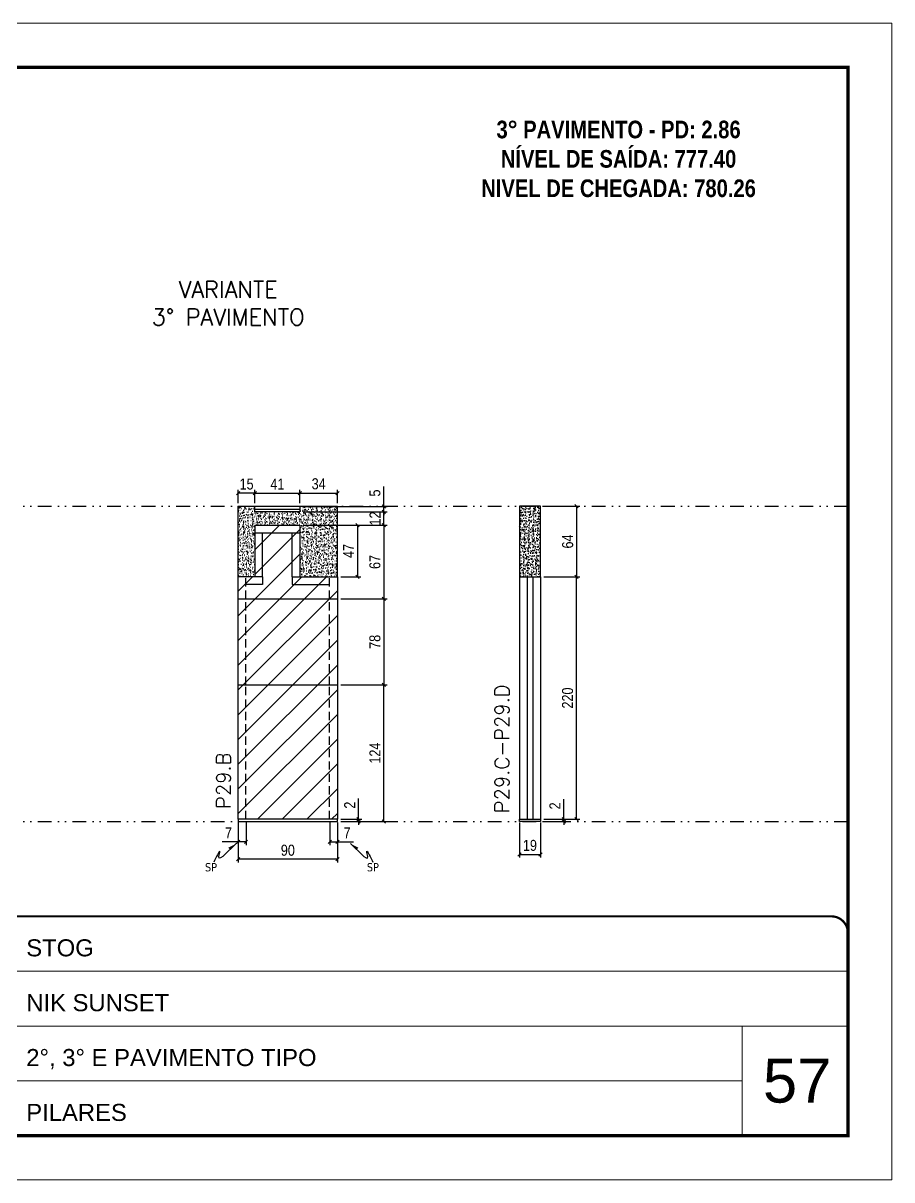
# Model space of a CAD drawing. Extents: x 808 to 7089, y -98 to 17032.
# Drawn here: x 1504 to 2293, y -98 to 952 of the extents above; entities that cross this region are included whole.
import ezdxf

# ---------------------------------------------------------------- set-up
doc = ezdxf.new("R2010")
doc.units = 0
for name, pattern in [('CONTINUO', [0]), ('DASHED', [0.75, 0.5, -0.25]), ('DIVIDE2', [0.625, 0.25, -0.125, 0, -0.125, 0, -0.125]), ('HIDDEN', [0.375, 0.25, -0.125])]:
    doc.linetypes.add(name, pattern=pattern)
for name, color, linetype, lineweight in [('CARIMBO', 255, 'Continuous', 9), ('Folhas', 255, 'Continuous', 9), ('REAPROVEITAMENTO', 251, 'Continuous', 9), ('SARRAFO DE PRESSAO', 251, 'DASHED', 9), ('Texto Seção', 7, 'Continuous', 15)]:
    doc.layers.add(name, color=color, linetype=linetype, lineweight=lineweight)
for name, color, linetype in [('COTA', 241, 'Continuous'), ('NOMENCLATURA', 7, 'Continuous'), ('Nível', 160, 'Continuous'), ('Painéis', 200, 'Continuous'), ('SARR_2.2x7', 40, 'Continuous'), ('SARR_EDITAR', 141, 'Continuous'), ('Sarrafo de Pressão', 42, 'HIDDEN'), ('texto', 7, 'Continuous')]:
    doc.layers.add(name, color=color, linetype=linetype)
doc.styles.add('ARIAL', font='arial.ttf')
doc.styles.add('COTA TECNICA', font='techl___.ttf', dxfattribs={"height": 10})
doc.styles.add('COTA TECNICA-50', font='techl___.ttf', dxfattribs={"height": 10})
doc.styles.add('REGUA-120', font='ROMANS.shx', dxfattribs={"height": 15})
doc.styles.add('ROMANC', font='techb___.ttf', dxfattribs={"height": 2.5})
doc.styles.get("Standard").update_dxf_attribs({"font": 'arial.ttf'})
doc.dimstyles.new('COTA PAINEL-50', dxfattribs={"dimtxt": 10, "dimasz": 3, "dimexe": 3, "dimexo": 3, "dimgap": 3, "dimtad": 1, "dimdec": 1, "dimzin": 12, "dimdsep": 46, "dimtxsty": 'COTA TECNICA-50', "dimblk1": 'OBLIQUE', "dimblk2": 'OBLIQUE', "dimsah": 1, "dimcen": 0.9, "dimclrd": 4, "dimclre": 4, "dimclrt": 240, "dimadec": 1, "dimazin": 3, "dimtfac": 1, "dimtdec": 1, "dimtmove": 0, "dimatfit": 3, "dimfxl": 1, "dimtolj": 1, "dimtzin": 12, "dimarcsym": 0})
doc.dimstyles.new('PAINEL', dxfattribs={"dimtxt": 10, "dimasz": 3, "dimexe": 3, "dimexo": 3, "dimgap": 3, "dimtad": 1, "dimdec": 1, "dimzin": 12, "dimdsep": 46, "dimtxsty": 'COTA TECNICA', "dimblk1": 'OBLIQUE', "dimblk2": 'OBLIQUE', "dimsah": 1, "dimcen": 0.9, "dimclrd": 4, "dimclre": 4, "dimclrt": 240, "dimadec": 1, "dimazin": 3, "dimtfac": 1, "dimtdec": 1, "dimtmove": 0, "dimatfit": 3, "dimfxl": 1, "dimtolj": 1, "dimtzin": 12, "dimarcsym": 0})
doc.dimstyles.get("Standard").update_dxf_attribs({"dimtxt": 0.18, "dimasz": 0.18, "dimexe": 0.18, "dimexo": 0.0625, "dimgap": 0.09, "dimtad": 0, "dimtih": 1, "dimtoh": 1, "dimdec": 4, "dimzin": 0, "dimdsep": 46, "dimtxsty": 'Standard', "dimcen": 0.09, "dimadec": 0, "dimazin": 0, "dimtfac": 1, "dimtdec": 4, "dimtofl": 0, "dimtmove": 0, "dimatfit": 3, "dimfxl": 1, "dimtolj": 1, "dimtzin": 0, "dimarcsym": 0})

# ---------------------------------------------------------------- blocks, each defined once
blk = doc.blocks.new('_Oblique')
at = {"color": 0, "linetype": 'ByBlock', "lineweight": -2}
blk.add_line((-0.5, -0.5), (0.5, 0.5), dxfattribs=at)
blk = doc.blocks.new('*D250')
at = {"layer": 'COTA', "color": 4, "lineweight": -2, "transparency": 16777216}
for p, q in [((1699.5, 226.8), (1699.5, 190.5)), ((1789.5, 226.8), (1789.5, 190.5)), ((1789.5, 193.5), (1699.5, 193.5))]:
    blk.add_line(p, q, dxfattribs=at)
at = {"layer": 'Defpoints', "color": 0, "transparency": 16777216}
for p in [(1699.5, 229.8), (1789.5, 229.8), (1699.5, 193.5)]:
    blk.add_point(p, dxfattribs=at)
at = {"layer": 'COTA', "color": 4, "lineweight": -2, "transparency": 16777216, "xscale": 3, "yscale": 3, "zscale": 3, "rotation": 180}
blk.add_blockref('_Oblique', (1699.5, 193.5), dxfattribs=at)
at = {"layer": 'COTA', "color": 4, "lineweight": -2, "transparency": 16777216, "xscale": 3, "yscale": 3, "zscale": 3}
blk.add_blockref('_Oblique', (1789.5, 193.5), dxfattribs=at)
at = {"layer": 'COTA', "color": 240, "transparency": 16777216, "insert": (1744.5, 201.6), "char_height": 10, "attachment_point": 5, "style": 'COTA TECNICA'}
blk.add_mtext('\\A1;90', dxfattribs=at)
blk = doc.blocks.new('*D251')
at = {"layer": 'COTA', "color": 4, "lineweight": -2, "transparency": 16777216}
for p, q in [((1782.5, 226.8), (1782.5, 206.3)), ((1789.5, 224.8), (1789.5, 206.3)), ((1782.5, 209.3), (1789.5, 209.3)), ((1789.5, 209.3), (1804.2, 209.3))]:
    blk.add_line(p, q, dxfattribs=at)
at = {"layer": 'Defpoints', "color": 0, "transparency": 16777216}
for p in [(1782.5, 229.8), (1789.5, 227.8), (1789.5, 209.3)]:
    blk.add_point(p, dxfattribs=at)
at = {"layer": 'COTA', "color": 4, "lineweight": -2, "transparency": 16777216, "xscale": 3, "yscale": 3, "zscale": 3, "rotation": 180}
blk.add_blockref('_Oblique', (1782.5, 209.3), dxfattribs=at)
at = {"layer": 'COTA', "color": 4, "lineweight": -2, "transparency": 16777216, "xscale": 3, "yscale": 3, "zscale": 3}
blk.add_blockref('_Oblique', (1789.5, 209.3), dxfattribs=at)
at = {"layer": 'COTA', "color": 240, "transparency": 16777216, "insert": (1798.3, 217.4), "char_height": 10, "attachment_point": 5, "style": 'COTA TECNICA-50'}
blk.add_mtext('\\A1;7', dxfattribs=at)
blk = doc.blocks.new('*D252')
at = {"layer": 'COTA', "color": 4, "lineweight": -2, "transparency": 16777216}
for p, q in [((1699.5, 224.8), (1699.5, 206.3)), ((1706.5, 226.8), (1706.5, 206.3)), ((1699.5, 209.3), (1684.7, 209.3)), ((1706.5, 209.3), (1699.5, 209.3))]:
    blk.add_line(p, q, dxfattribs=at)
at = {"layer": 'Defpoints', "color": 0, "transparency": 16777216}
for p in [(1699.5, 227.8), (1706.5, 229.8), (1699.5, 209.3)]:
    blk.add_point(p, dxfattribs=at)
at = {"layer": 'COTA', "color": 4, "lineweight": -2, "transparency": 16777216, "xscale": 3, "yscale": 3, "zscale": 3, "rotation": 180}
blk.add_blockref('_Oblique', (1699.5, 209.3), dxfattribs=at)
at = {"layer": 'COTA', "color": 4, "lineweight": -2, "transparency": 16777216, "xscale": 3, "yscale": 3, "zscale": 3}
blk.add_blockref('_Oblique', (1706.5, 209.3), dxfattribs=at)
at = {"layer": 'COTA', "color": 240, "transparency": 16777216, "insert": (1690.6, 217.4), "char_height": 10, "attachment_point": 5, "style": 'COTA TECNICA-50'}
blk.add_mtext('\\A1;7', dxfattribs=at)
blk = doc.blocks.new('*D253')
at = {"layer": 'COTA', "color": 4, "linetype": 'ByBlock', "lineweight": -2, "transparency": 16777216}
for p, q in [((1792.5, 351.8), (1834.7, 351.8)), ((1831.7, 227.8), (1831.7, 351.8)), ((1792.5, 227.8), (1834.7, 227.8))]:
    blk.add_line(p, q, dxfattribs=at)
at = {"layer": 'Defpoints', "color": 0, "linetype": 'ByBlock', "transparency": 16777216}
for p in [(1789.5, 351.8), (1831.7, 351.8), (1789.5, 227.8)]:
    blk.add_point(p, dxfattribs=at)
at = {"layer": 'COTA', "color": 4, "linetype": 'ByBlock', "lineweight": -2, "transparency": 16777216, "xscale": 3, "yscale": 3, "zscale": 3}
for p, rotation in [((1831.7, 351.8), 90), ((1831.7, 227.8), 270)]:
    blk.add_blockref('_Oblique', p, dxfattribs=dict(at, rotation=rotation))
at = {"layer": 'COTA', "color": 240, "linetype": 'ByBlock', "transparency": 16777216, "insert": (1823.6, 289.8), "char_height": 10, "attachment_point": 5, "rotation": 90, "style": 'COTA TECNICA'}
blk.add_mtext('\\A1;124', dxfattribs=at)
blk = doc.blocks.new('*D254')
at = {"layer": 'COTA', "color": 4, "lineweight": -2, "transparency": 16777216}
for p, q in [((1808.7, 229.8), (1808.7, 248.6)), ((1792.5, 229.8), (1811.7, 229.8)), ((1792.5, 227.8), (1811.7, 227.8)), ((1808.7, 227.8), (1808.7, 229.8)), ((1808.7, 227.8), (1808.7, 224.8))]:
    blk.add_line(p, q, dxfattribs=at)
at = {"layer": 'Defpoints', "color": 0, "transparency": 16777216}
for p in [(1789.5, 229.8), (1789.5, 227.8), (1808.7, 227.8)]:
    blk.add_point(p, dxfattribs=at)
at = {"layer": 'COTA', "color": 4, "lineweight": -2, "transparency": 16777216, "xscale": 3, "yscale": 3, "zscale": 3}
for p, rotation in [((1808.7, 229.8), 270), ((1808.7, 227.8), 90)]:
    blk.add_blockref('_Oblique', p, dxfattribs=dict(at, rotation=rotation))
at = {"layer": 'COTA', "color": 240, "transparency": 16777216, "insert": (1800.7, 242.6), "char_height": 10, "attachment_point": 5, "rotation": 90, "style": 'COTA TECNICA-50'}
blk.add_mtext('\\A1;2', dxfattribs=at)
blk = doc.blocks.new('*D255')
at = {"layer": 'COTA', "color": 4, "linetype": 'ByBlock', "lineweight": -2, "transparency": 16777216}
for p, q in [((1792.5, 351.8), (1834.7, 351.8)), ((1831.7, 227.8), (1831.7, 351.8)), ((1792.5, 227.8), (1834.7, 227.8))]:
    blk.add_line(p, q, dxfattribs=at)
at = {"layer": 'Defpoints', "color": 0, "linetype": 'ByBlock', "transparency": 16777216}
for p in [(1789.5, 351.8), (1831.7, 351.8), (1789.5, 227.8)]:
    blk.add_point(p, dxfattribs=at)
at = {"layer": 'COTA', "color": 4, "linetype": 'ByBlock', "lineweight": -2, "transparency": 16777216, "xscale": 3, "yscale": 3, "zscale": 3}
for p, rotation in [((1831.7, 351.8), 90), ((1831.7, 227.8), 270)]:
    blk.add_blockref('_Oblique', p, dxfattribs=dict(at, rotation=rotation))
at = {"layer": 'COTA', "color": 240, "linetype": 'ByBlock', "transparency": 16777216, "insert": (1823.6, 289.8), "char_height": 10, "attachment_point": 5, "rotation": 90, "style": 'COTA TECNICA'}
blk.add_mtext('\\A1;124', dxfattribs=at)
blk = doc.blocks.new('*D256')
at = {"layer": 'COTA', "color": 4, "lineweight": -2, "transparency": 16777216}
for p, q in [((1755.5, 516.8), (1755.5, 528.9)), ((1755.5, 525.9), (1789.5, 525.9)), ((1789.5, 516.8), (1789.5, 528.9))]:
    blk.add_line(p, q, dxfattribs=at)
at = {"layer": 'Defpoints', "color": 0, "transparency": 16777216}
for p in [(1789.5, 525.9), (1755.5, 513.8), (1789.5, 513.8)]:
    blk.add_point(p, dxfattribs=at)
at = {"layer": 'COTA', "color": 4, "lineweight": -2, "transparency": 16777216, "xscale": 3, "yscale": 3, "zscale": 3, "rotation": 180}
blk.add_blockref('_Oblique', (1755.5, 525.9), dxfattribs=at)
at = {"layer": 'COTA', "color": 4, "lineweight": -2, "transparency": 16777216, "xscale": 3, "yscale": 3, "zscale": 3}
blk.add_blockref('_Oblique', (1789.5, 525.9), dxfattribs=at)
at = {"layer": 'COTA', "color": 240, "transparency": 16777216, "insert": (1772.5, 534.2), "char_height": 10, "attachment_point": 5, "style": 'COTA TECNICA-50'}
blk.add_mtext('\\A1;34', dxfattribs=at)
blk = doc.blocks.new('*D257')
at = {"layer": 'COTA', "color": 4, "lineweight": -2, "transparency": 16777216}
for p, q in [((1954.9, 226.8), (1954.9, 194.9)), ((1973.9, 226.8), (1973.9, 194.9)), ((1954.9, 197.9), (1973.9, 197.9))]:
    blk.add_line(p, q, dxfattribs=at)
at = {"layer": 'Defpoints', "color": 0, "transparency": 16777216}
for p in [(1954.9, 229.8), (1973.9, 229.8), (1973.9, 197.9)]:
    blk.add_point(p, dxfattribs=at)
at = {"layer": 'COTA', "color": 4, "lineweight": -2, "transparency": 16777216, "xscale": 3, "yscale": 3, "zscale": 3, "rotation": 180}
blk.add_blockref('_Oblique', (1954.9, 197.9), dxfattribs=at)
at = {"layer": 'COTA', "color": 4, "lineweight": -2, "transparency": 16777216, "xscale": 3, "yscale": 3, "zscale": 3}
blk.add_blockref('_Oblique', (1973.9, 197.9), dxfattribs=at)
at = {"layer": 'COTA', "color": 240, "transparency": 16777216, "insert": (1964.4, 206), "char_height": 10, "attachment_point": 5, "style": 'COTA TECNICA'}
blk.add_mtext('\\A1;19', dxfattribs=at)
blk = doc.blocks.new('*D258')
at = {"layer": 'COTA', "color": 4, "lineweight": -2, "transparency": 16777216}
for p, q in [((1976.9, 449.8), (2009.7, 449.8)), ((2006.7, 229.8), (2006.7, 449.8)), ((1976.9, 229.8), (2009.7, 229.8))]:
    blk.add_line(p, q, dxfattribs=at)
at = {"layer": 'Defpoints', "color": 0, "transparency": 16777216}
for p in [(1973.9, 449.8), (2006.7, 449.8), (1973.9, 229.8)]:
    blk.add_point(p, dxfattribs=at)
at = {"layer": 'COTA', "color": 4, "lineweight": -2, "transparency": 16777216, "xscale": 3, "yscale": 3, "zscale": 3}
for p, rotation in [((2006.7, 449.8), 90), ((2006.7, 229.8), 270)]:
    blk.add_blockref('_Oblique', p, dxfattribs=dict(at, rotation=rotation))
at = {"layer": 'COTA', "color": 240, "transparency": 16777216, "insert": (1998.6, 339.8), "char_height": 10, "attachment_point": 5, "rotation": 90, "style": 'COTA TECNICA'}
blk.add_mtext('\\A1;220', dxfattribs=at)
blk = doc.blocks.new('*D259')
at = {"layer": 'COTA', "color": 4, "lineweight": -2, "transparency": 16777216}
for p, q in [((1995.1, 229.8), (1995.1, 248)), ((1976.9, 229.8), (1998.1, 229.8)), ((1976.9, 227.8), (1998.1, 227.8)), ((1995.1, 227.8), (1995.1, 229.8)), ((1995.1, 227.8), (1995.1, 224.8))]:
    blk.add_line(p, q, dxfattribs=at)
at = {"layer": 'Defpoints', "color": 0, "transparency": 16777216}
for p in [(1973.9, 229.8), (1973.9, 227.8), (1995.1, 229.8)]:
    blk.add_point(p, dxfattribs=at)
at = {"layer": 'COTA', "color": 4, "lineweight": -2, "transparency": 16777216, "xscale": 3, "yscale": 3, "zscale": 3}
for p, rotation in [((1995.1, 229.8), 270), ((1995.1, 227.8), 90)]:
    blk.add_blockref('_Oblique', p, dxfattribs=dict(at, rotation=rotation))
at = {"layer": 'COTA', "color": 240, "transparency": 16777216, "insert": (1987.1, 241.9), "char_height": 10, "attachment_point": 5, "rotation": 90, "style": 'COTA TECNICA-50'}
blk.add_mtext('\\A1;2', dxfattribs=at)
blk = doc.blocks.new('*D260')
at = {"layer": 'COTA', "color": 4, "lineweight": -2, "transparency": 16777216}
for p, q in [((1758.5, 496.8), (1834.7, 496.8)), ((1831.7, 496.8), (1831.7, 429.8)), ((1792.5, 429.8), (1834.7, 429.8))]:
    blk.add_line(p, q, dxfattribs=at)
at = {"layer": 'Defpoints', "color": 0, "transparency": 16777216}
for p in [(1755.5, 496.8), (1789.5, 429.8), (1831.7, 429.8)]:
    blk.add_point(p, dxfattribs=at)
at = {"layer": 'COTA', "color": 4, "lineweight": -2, "transparency": 16777216, "xscale": 3, "yscale": 3, "zscale": 3}
for p, rotation in [((1831.7, 496.8), 90), ((1831.7, 429.8), 270)]:
    blk.add_blockref('_Oblique', p, dxfattribs=dict(at, rotation=rotation))
at = {"layer": 'COTA', "color": 240, "transparency": 16777216, "insert": (1823.6, 463.3), "char_height": 10, "attachment_point": 5, "rotation": 90, "style": 'COTA TECNICA'}
blk.add_mtext('\\A1;67', dxfattribs=at)
blk = doc.blocks.new('*D1612')
at = {"layer": 'COTA', "color": 4, "lineweight": -2, "transparency": 16777216}
for p, q in [((1792.5, 429.8), (1834.7, 429.8)), ((1831.7, 429.8), (1831.7, 351.8)), ((1792.5, 351.8), (1834.7, 351.8))]:
    blk.add_line(p, q, dxfattribs=at)
at = {"layer": 'Defpoints', "color": 0, "transparency": 16777216}
for p in [(1789.5, 429.8), (1789.5, 351.8), (1831.7, 351.8)]:
    blk.add_point(p, dxfattribs=at)
at = {"layer": 'COTA', "color": 4, "lineweight": -2, "transparency": 16777216, "xscale": 3, "yscale": 3, "zscale": 3}
for p, rotation in [((1831.7, 429.8), 90), ((1831.7, 351.8), 270)]:
    blk.add_blockref('_Oblique', p, dxfattribs=dict(at, rotation=rotation))
at = {"layer": 'COTA', "color": 240, "transparency": 16777216, "insert": (1823.6, 390.8), "char_height": 10, "attachment_point": 5, "rotation": 90, "style": 'COTA TECNICA'}
blk.add_mtext('\\A1;78', dxfattribs=at)
blk = doc.blocks.new('*D1621')
at = {"layer": 'COTA', "color": 4, "lineweight": -2, "transparency": 16777216}
for p, q in [((1758.5, 496.8), (1810.7, 496.8)), ((1807.7, 496.8), (1807.7, 449.8)), ((1792.5, 449.8), (1810.7, 449.8))]:
    blk.add_line(p, q, dxfattribs=at)
at = {"layer": 'Defpoints', "color": 0, "transparency": 16777216}
for p in [(1755.5, 496.8), (1789.5, 449.8), (1807.7, 449.8)]:
    blk.add_point(p, dxfattribs=at)
at = {"layer": 'COTA', "color": 4, "lineweight": -2, "transparency": 16777216, "xscale": 3, "yscale": 3, "zscale": 3}
for p, rotation in [((1807.7, 496.8), 90), ((1807.7, 449.8), 270)]:
    blk.add_blockref('_Oblique', p, dxfattribs=dict(at, rotation=rotation))
at = {"layer": 'COTA', "color": 240, "transparency": 16777216, "insert": (1799.6, 473.3), "char_height": 10, "attachment_point": 5, "rotation": 90, "style": 'COTA TECNICA'}
blk.add_mtext('\\A1;47', dxfattribs=at)
blk = doc.blocks.new('*D271')
at = {"layer": 'COTA', "color": 4, "lineweight": -2, "transparency": 16777216}
for p, q in [((1699.5, 516.8), (1699.5, 528.9)), ((1714.5, 525.9), (1699.5, 525.9)), ((1714.5, 516.8), (1714.5, 528.9))]:
    blk.add_line(p, q, dxfattribs=at)
at = {"layer": 'Defpoints', "color": 0, "transparency": 16777216}
for p in [(1699.5, 525.9), (1699.5, 513.8), (1714.5, 513.8)]:
    blk.add_point(p, dxfattribs=at)
at = {"layer": 'COTA', "color": 4, "lineweight": -2, "transparency": 16777216, "xscale": 3, "yscale": 3, "zscale": 3, "rotation": 180}
blk.add_blockref('_Oblique', (1699.5, 525.9), dxfattribs=at)
at = {"layer": 'COTA', "color": 4, "lineweight": -2, "transparency": 16777216, "xscale": 3, "yscale": 3, "zscale": 3}
blk.add_blockref('_Oblique', (1714.5, 525.9), dxfattribs=at)
at = {"layer": 'COTA', "color": 240, "transparency": 16777216, "insert": (1707, 534), "char_height": 10, "attachment_point": 5, "style": 'COTA TECNICA'}
blk.add_mtext('\\A1;15', dxfattribs=at)
blk = doc.blocks.new('*D1622')
at = {"layer": 'COTA', "color": 4, "lineweight": -2, "transparency": 16777216}
for p, q in [((1758.5, 508.8), (1834.7, 508.8)), ((1831.7, 496.8), (1831.7, 508.8)), ((1758.5, 496.8), (1834.7, 496.8))]:
    blk.add_line(p, q, dxfattribs=at)
at = {"layer": 'Defpoints', "color": 0, "transparency": 16777216}
for p in [(1755.5, 508.8), (1831.7, 508.8), (1755.5, 496.8)]:
    blk.add_point(p, dxfattribs=at)
at = {"layer": 'COTA', "color": 4, "lineweight": -2, "transparency": 16777216, "xscale": 3, "yscale": 3, "zscale": 3}
for p, rotation in [((1831.7, 508.8), 90), ((1831.7, 496.8), 270)]:
    blk.add_blockref('_Oblique', p, dxfattribs=dict(at, rotation=rotation))
at = {"layer": 'COTA', "color": 240, "transparency": 16777216, "insert": (1823.7, 502.8), "char_height": 10, "attachment_point": 5, "rotation": 90, "style": 'COTA TECNICA'}
blk.add_mtext('\\A1;12', dxfattribs=at)
blk = doc.blocks.new('*D1623')
at = {"layer": 'COTA', "color": 4, "lineweight": -2, "transparency": 16777216}
for p, q in [((1831.7, 513.8), (1831.7, 531.9)), ((1758.5, 513.8), (1834.7, 513.8)), ((1758.5, 508.8), (1834.7, 508.8)), ((1831.7, 508.8), (1831.7, 513.8)), ((1831.7, 508.8), (1831.7, 505.8))]:
    blk.add_line(p, q, dxfattribs=at)
at = {"layer": 'Defpoints', "color": 0, "transparency": 16777216}
for p in [(1755.5, 513.8), (1755.5, 508.8), (1831.7, 513.8)]:
    blk.add_point(p, dxfattribs=at)
at = {"layer": 'COTA', "color": 4, "lineweight": -2, "transparency": 16777216, "xscale": 3, "yscale": 3, "zscale": 3}
for p, rotation in [((1831.7, 513.8), 270), ((1831.7, 508.8), 90)]:
    blk.add_blockref('_Oblique', p, dxfattribs=dict(at, rotation=rotation))
at = {"layer": 'COTA', "color": 240, "transparency": 16777216, "insert": (1823.6, 525.9), "char_height": 10, "attachment_point": 5, "rotation": 90, "style": 'COTA TECNICA'}
blk.add_mtext('\\A1;5', dxfattribs=at)
blk = doc.blocks.new('*D1624')
at = {"layer": 'COTA', "color": 4, "lineweight": -2, "transparency": 16777216}
for p, q in [((1714.5, 516.8), (1714.5, 528.9)), ((1714.5, 525.9), (1755.5, 525.9)), ((1755.5, 516.8), (1755.5, 528.9))]:
    blk.add_line(p, q, dxfattribs=at)
at = {"layer": 'Defpoints', "color": 0, "transparency": 16777216}
for p in [(1755.5, 525.9), (1714.5, 513.8), (1755.5, 513.8)]:
    blk.add_point(p, dxfattribs=at)
at = {"layer": 'COTA', "color": 4, "lineweight": -2, "transparency": 16777216, "xscale": 3, "yscale": 3, "zscale": 3, "rotation": 180}
blk.add_blockref('_Oblique', (1714.5, 525.9), dxfattribs=at)
at = {"layer": 'COTA', "color": 4, "lineweight": -2, "transparency": 16777216, "xscale": 3, "yscale": 3, "zscale": 3}
blk.add_blockref('_Oblique', (1755.5, 525.9), dxfattribs=at)
at = {"layer": 'COTA', "color": 240, "transparency": 16777216, "insert": (1735, 534), "char_height": 10, "attachment_point": 5, "style": 'COTA TECNICA'}
blk.add_mtext('\\A1;41', dxfattribs=at)
blk = doc.blocks.new('*D1625')
at = {"layer": 'COTA', "color": 4, "linetype": 'ByBlock', "lineweight": -2, "transparency": 16777216}
for p, q in [((1976.9, 513.9), (2009.8, 513.9)), ((2006.8, 513.9), (2006.8, 449.8)), ((1976.9, 449.8), (2009.8, 449.8))]:
    blk.add_line(p, q, dxfattribs=at)
at = {"layer": 'Defpoints', "color": 0, "linetype": 'ByBlock', "transparency": 16777216}
for p in [(1973.9, 513.9), (1973.9, 449.8), (2006.8, 449.8)]:
    blk.add_point(p, dxfattribs=at)
at = {"layer": 'COTA', "color": 4, "linetype": 'ByBlock', "lineweight": -2, "transparency": 16777216, "xscale": 3, "yscale": 3, "zscale": 3}
for p, rotation in [((2006.8, 513.9), 90), ((2006.8, 449.8), 270)]:
    blk.add_blockref('_Oblique', p, dxfattribs=dict(at, rotation=rotation))
at = {"layer": 'COTA', "color": 240, "linetype": 'ByBlock', "transparency": 16777216, "insert": (1998.7, 481.9), "char_height": 10, "attachment_point": 5, "rotation": 90, "style": 'COTA TECNICA'}
blk.add_mtext('\\A1;64', dxfattribs=at)
blk = doc.blocks.new('9999999999')
at = {"color": 30, "linetype": 'CONTINUO'}
for p, q in [((98564.6, 34379.6), (99584, 34379.6)), ((98564.6, 34329.8), (99488, 34329.8)), ((99584, 34329.8), (99488, 34329.8)), ((99488, 34329.8), (99488, 34230.2)), ((98564.6, 34280), (99488, 34280))]:
    blk.add_line(p, q, dxfattribs=at)
at = {"color": 30, "linetype": 'CONTINUO', "const_width": 2}
blk.add_lwpolyline([(99584, 34230.2), (99584, 34414.4, 0.414214), (99569, 34429.4), (98229, 34429.4, 0.414214), (98214, 34414.4), (98214, 34245.2, 0.414214), (98229, 34230.2), (99584, 34230.2)], format="xyb", dxfattribs=at)
at = {"layer": 'Folhas'}
blk.add_lwpolyline([(98139, 34190.2), (99624, 34190.2), (99624, 35240.2), (98139, 35240.2)], close=True, dxfattribs=at)
at = {"layer": 'Folhas', "color": 30, "const_width": 3}
blk.add_lwpolyline([(98214, 34230.2), (99584, 34230.2), (99584, 35200.2), (98214, 35200.2)], close=True, dxfattribs=at)
at = {"color": 7, "linetype": 'Continuous', "ltscale": 5, "style": 'ARIAL'}
for s, height, p in [('STOG', 15.48, (98837.7, 34393.1)), ('NIK SUNSET', 15.48, (98837.7, 34343.3)), ('2°, 3° E PAVIMENTO TIPO', 15.483, (98837.7, 34293.5)), ('PILARES', 15.48, (98837.7, 34243.7))]:
    blk.add_text(s, height=height, dxfattribs=at).set_placement(p)

msp = doc.modelspace()

# ---------------------------------------------------------------- hatches: boundary and pattern name
at = {"layer": 'COTA', "linetype": 'ByBlock'}
h = msp.add_hatch(dxfattribs=at)
h.set_pattern_fill('AR-CONC', color=256, scale=0.03)
h.set_pattern_definition([(50, (-6747.609, -3598.153), (5.46554, -0.4781726), [0.5715, -6.2865]), (355, (-6747.609, -3598.153), (-1.0573026, 5.7317054), [0.4572, -5.0292175]), (100.451445, (-6747.1536, -3598.1927), (4.4082374, 5.2535326), [0.4857003, -5.3427073]), (46.1842, (-6747.609, -3596.629), (8.132371, -1.26127), [0.85725, -9.42975]), (96.63556, (-6746.931, -3596.734), (7.122124, 7.422784), [0.728551, -8.014068]), (351.18415, (-6747.609, -3596.629), (7.122124, 7.422784), [0.685799, -7.543792]), (21, (-6746.847, -3597.01), (4.5484317, -3.067956), [0.5715, -6.2865]), (326, (-6746.847, -3597.01), (1.854061, 5.525639), [0.4572, -5.0292]), (71.451445, (-6746.468, -3597.2655), (6.4024926, 2.457683), [0.4857003, -5.342698]), (37.5, (-6747.609, -3598.1529), (0.0926581, 2.53665117), [0, -4.96824, 0, -5.1054, 0, -5.04825]), (7.5, (-6747.609, -3598.153), (2.0045899, 3.00541724), [0, -2.91084, 0, -4.85394, 0, -1.92405]), (327.5, (-6749.3083, -3598.1529), (4.06771786, -0.1718623), [0, -1.905, 0, -5.9436, 0, -7.8867]), (317.5, (-6750.0703, -3598.153), (4.4438754, 0.7627947), [0, -2.4765, 0, -3.94716, 0, -5.6007])])
h.paths.add_polyline_path([(1714.48, 508.84), (1714.48, 513.84), (1699.48, 513.84), (1699.48, 449.84), (1714.48, 449.84), (1714.48, 496.84), (1755.48, 496.84), (1755.48, 449.84), (1789.48, 449.84), (1789.48, 513.84), (1755.48, 513.84), (1755.48, 508.84)])
h = msp.add_hatch(dxfattribs=at)
h.set_pattern_fill('AR-CONC', color=256, scale=0.03)
h.set_pattern_definition([(50, (-7141.208, -3598.129), (5.46554, -0.4781726), [0.5715, -6.2865]), (355, (-7141.208, -3598.129), (-1.0573026, 5.7317054), [0.4572, -5.0292175]), (100.451445, (-7140.7527, -3598.169), (4.4082374, 5.2535326), [0.4857003, -5.3427073]), (46.1842, (-7141.208, -3596.605), (8.132371, -1.26127), [0.85725, -9.42975]), (96.63556, (-7140.5305, -3596.71), (7.122124, 7.422784), [0.728551, -8.014068]), (351.18415, (-7141.208, -3596.605), (7.122124, 7.422784), [0.685799, -7.543792]), (21, (-7140.446, -3596.986), (4.5484317, -3.067956), [0.5715, -6.2865]), (326, (-7140.446, -3596.986), (1.854061, 5.525639), [0.4572, -5.0292]), (71.451445, (-7140.067, -3597.2416), (6.4024926, 2.457683), [0.4857003, -5.342698]), (37.5, (-7141.2081, -3598.129), (0.0926581, 2.53665117), [0, -4.96824, 0, -5.1054, 0, -5.04825]), (7.5, (-7141.2081, -3598.129), (2.0045899, 3.00541724), [0, -2.91084, 0, -4.85394, 0, -1.92405]), (327.5, (-7142.9074, -3598.129), (4.06771786, -0.1718623), [0, -1.905, 0, -5.9436, 0, -7.8867]), (317.5, (-7143.6694, -3598.129), (4.4438754, 0.7627947), [0, -2.4765, 0, -3.94716, 0, -5.6007])])
h.paths.add_polyline_path([(1973.91, 513.86), (1954.91, 513.86), (1954.91, 449.84), (1973.91, 449.84)])
at = {"layer": 'REAPROVEITAMENTO', "linetype": 'ByBlock'}
h = msp.add_hatch(dxfattribs=at)
h.set_pattern_fill('ANSI31', color=256, scale=5, style=2)
h.set_pattern_definition([(45, (-1886.697, -8694.564), (-11.22532, 11.22532), [])])
h.paths.add_polyline_path([(1789.48, 449.84), (1755.48, 449.84), (1755.48, 496.84), (1714.48, 496.84), (1714.48, 449.84), (1699.48, 449.84), (1699.48, 229.84), (1789.48, 229.84)])

# ---------------------------------------------------------------- linework, layer by layer
at = {"layer": 'COTA', "linetype": 'ByBlock'}
for p, q in [((1699.48, 513.84), (1699.48, 513.84)), ((1699.48, 449.84), (1699.48, 513.84)), ((1699.48, 513.84), (1714.48, 513.84)), ((1755.48, 513.84), (1789.48, 513.84)), ((1789.48, 449.84), (1789.48, 513.84)), ((1699.48, 449.84), (1699.48, 449.84))]:
    msp.add_line(p, q, dxfattribs=at)
msp.add_lwpolyline([(1954.91, 449.84), (1973.91, 449.84), (1973.91, 513.86), (1954.91, 513.86)], close=True, dxfattribs=at)
at = {"layer": 'Nível', "color": 4, "linetype": 'DIVIDE2', "ltscale": 50}
for p, q in [((1202.84, 513.84), (2253.17, 513.84)), ((1202.84, 227.84), (2253.17, 227.84))]:
    msp.add_line(p, q, dxfattribs=at)
at = {"layer": 'Painéis'}
for p, q in [((1714.48, 496.84), (1755.48, 496.84)), ((1714.48, 496.84), (1714.48, 449.84)), ((1755.48, 496.84), (1755.48, 449.84)), ((1699.48, 351.84), (1699.48, 449.84)), ((1714.48, 449.84), (1699.48, 449.84)), ((1755.48, 449.84), (1789.48, 449.84)), ((1789.48, 449.84), (1789.48, 351.84)), ((1954.91, 449.84), (1954.91, 229.84)), ((1954.91, 449.84), (1973.91, 449.84)), ((1954.91, 449.84), (1973.91, 449.84)), ((1973.91, 449.84), (1973.91, 229.84)), ((1699.48, 429.84), (1789.48, 429.84)), ((1954.91, 229.84), (1973.91, 229.84)), ((1954.91, 229.84), (1973.91, 229.84)), ((1954.91, 227.84), (1954.91, 229.84)), ((1973.91, 227.84), (1954.91, 227.84)), ((1973.91, 229.84), (1973.91, 227.84))]:
    msp.add_line(p, q, dxfattribs=at)
for points in [[(1714.48, 513.84), (1755.48, 513.84), (1755.48, 508.84), (1714.48, 508.84)], [(1699.48, 351.84), (1789.48, 351.84), (1789.48, 229.84), (1699.48, 229.84)], [(1699.48, 227.84), (1789.48, 227.84), (1789.48, 229.84), (1699.48, 229.84)]]:
    msp.add_lwpolyline(points, close=True, dxfattribs=at)
at = {"layer": 'SARR_2.2x7'}
for p, q in [((1714.48, 489.84), (1755.48, 489.84)), ((1721.48, 449.84), (1721.48, 489.84)), ((1748.48, 449.84), (1748.48, 489.84)), ((1721.48, 442.84), (1706.48, 442.84)), ((1721.48, 449.84), (1714.48, 449.84)), ((1721.48, 449.84), (1721.48, 442.84)), ((1748.48, 449.84), (1755.48, 449.84)), ((1748.48, 449.84), (1748.48, 442.84)), ((1748.48, 442.84), (1782.48, 442.84)), ((1961.91, 449.84), (1961.91, 229.84)), ((1966.91, 449.84), (1966.91, 229.84))]:
    msp.add_line(p, q, dxfattribs=at)
at = {"layer": 'SARR_EDITAR', "linetype": 'Continuous'}
msp.add_line((1714.48, 511.34), (1755.48, 511.34), dxfattribs=at)
at = {"layer": 'Sarrafo de Pressão', "ltscale": 30}
for p, q in [((1706.48, 429.84), (1706.48, 449.84)), ((1782.48, 429.84), (1782.48, 449.84)), ((1706.48, 351.84), (1706.48, 429.84)), ((1782.48, 351.84), (1782.48, 429.84)), ((1706.48, 229.84), (1706.48, 351.84)), ((1782.48, 229.84), (1782.48, 351.84))]:
    msp.add_line(p, q, dxfattribs=at)

# ---------------------------------------------------------------- block references
at = {"layer": 'SARRAFO DE PRESSAO', "color": 6, "linetype": 'ByBlock'}
msp.add_blockref('9999999999', (-97330.81, -34287.78), dxfattribs=at)

# ---------------------------------------------------------------- texts
at = {"layer": 'CARIMBO', "style": 'ARIAL'}
msp.add_text('57', height=40, dxfattribs=at).set_placement((2176.03, -27.43))
at = {"layer": 'NOMENCLATURA', "color": 2, "insert": (2044.91, 890.57), "char_height": 16, "attachment_point": 2, "style": 'ROMANC'}
msp.add_mtext_dynamic_manual_height_columns('\\P3° PAVIMENTO - PD: 2.86\\PNÍVEL DE SAÍDA: 777.40\\PNIVEL DE CHEGADA: 780.26', width=328.3607, gutter_width=1, heights=[0], dxfattribs=at)
at = {"layer": 'texto', "color": 0, "char_height": 7.5, "attachment_point": 5}
for insert in [(1674.7, 186.16), (1821.73, 186.16)]:
    msp.add_mtext('{\\fTahoma|b0|i0|c0|p34;\\C4;SP}', dxfattribs=dict(at, insert=insert))
at = {"layer": 'Texto Seção', "insert": (1519.45, 678.11), "char_height": 15, "width": 341.7325, "attachment_point": 7, "style": 'REGUA-120'}
msp.add_mtext('\\pxqc;VARIANTE^J3° PAVIMENTO', dxfattribs=at)
at = {"layer": 'Texto Seção', "char_height": 13, "width": 285.3299, "attachment_point": 7, "rotation": 90, "style": 'REGUA-120'}
for s, insert in [('P29.C-P29.D', (1945.46, 235.25)), ('P29.B', (1692.54, 239.09))]:
    msp.add_mtext(s, dxfattribs=dict(at, insert=insert))

# ---------------------------------------------------------------- dimensions: what is measured, and where the dimension line sits
at = {"layer": 'COTA'}
dim = msp.add_linear_dim(base=(1699.48, 525.93), p1=(1714.48, 513.84), p2=(1699.48, 513.84), dimstyle='PAINEL', dxfattribs=at)
dim.commit()
dim.dimension.update_dxf_attribs({"geometry": '*D271', "text_midpoint": (1706.98, 525.93), "dimtype": 160})
for base, p1, p2, dimstyle, picture, middle in [((1755.48, 525.93), (1714.48, 513.84), (1755.48, 513.84), 'PAINEL', '*D1624', (1734.98, 534.01)), ((1789.48, 525.93), (1755.48, 513.84), (1789.48, 513.84), 'COTA PAINEL-50', '*D256', (1772.48, 534.15)), ((1789.48, 209.33), (1782.48, 229.84), (1789.48, 227.84), 'COTA PAINEL-50', '*D251', (1798.34, 217.4))]:
    dim = msp.add_linear_dim(base=base, p1=p1, p2=p2, dimstyle=dimstyle, dxfattribs=at)
    dim.commit()
    dim.dimension.update_dxf_attribs({"geometry": picture, "text_midpoint": middle})
for base, p1, p2, angle, dimstyle, picture, middle in [((1831.71, 513.84), (1755.48, 508.84), (1755.48, 513.84), 90, 'PAINEL', '*D1623', (1823.6, 525.89)), ((1831.71, 429.84), (1755.48, 496.84), (1789.48, 429.84), 90, 'PAINEL', '*D260', (1823.61, 463.34)), ((1807.66, 449.84), (1755.48, 496.84), (1789.48, 449.84), 90, 'PAINEL', '*D1621', (1799.58, 473.34)), ((1831.71, 351.84), (1789.48, 429.84), (1789.48, 351.84), 90, 'PAINEL', '*D1612', (1823.61, 390.84)), ((1699.48, 209.33), (1706.48, 229.84), (1699.48, 227.84), 180, 'COTA PAINEL-50', '*D252', (1690.61, 217.4))]:
    dim = msp.add_linear_dim(base=base, p1=p1, p2=p2, angle=angle, dimstyle=dimstyle, dxfattribs=at)
    dim.commit()
    dim.dimension.update_dxf_attribs({"geometry": picture, "text_midpoint": middle})
at = {"layer": 'COTA', "linetype": 'ByBlock'}
dim = msp.add_linear_dim(base=(2006.77, 449.84), p1=(1973.91, 513.86), p2=(1973.91, 449.84), angle=90, dimstyle='PAINEL', dxfattribs=at)
dim.commit()
dim.dimension.update_dxf_attribs({"geometry": '*D1625', "text_midpoint": (1998.67, 481.85)})
at = {"layer": 'COTA'}
for base, p1, p2, dimstyle, picture, middle in [((1831.71, 508.84), (1755.48, 496.84), (1755.48, 508.84), 'PAINEL', '*D1622', (1831.71, 502.84)), ((1808.74, 227.84), (1789.48, 229.84), (1789.48, 227.84), 'COTA PAINEL-50', '*D254', (1808.74, 242.59)), ((1995.11, 229.84), (1973.91, 227.84), (1973.91, 229.84), 'COTA PAINEL-50', '*D259', (1995.11, 241.89))]:
    dim = msp.add_linear_dim(base=base, p1=p1, p2=p2, angle=90, dimstyle=dimstyle, dxfattribs=at)
    dim.commit()
    dim.dimension.update_dxf_attribs({"geometry": picture, "text_midpoint": middle, "dimtype": 160})
for base, p1, p2, angle, picture, middle in [((2006.73, 449.84), (1973.91, 229.84), (1973.91, 449.84), 90, '*D258', (1998.63, 339.84)), ((1699.48, 193.48), (1789.48, 229.84), (1699.48, 229.84), 180, '*D250', (1744.48, 201.61))]:
    dim = msp.add_linear_dim(base=base, p1=p1, p2=p2, angle=angle, dimstyle='PAINEL', override={"dimarcsym": 2}, dxfattribs=at)
    dim.commit()
    dim.dimension.update_dxf_attribs({"geometry": picture, "text_midpoint": middle})
at = {"layer": 'COTA', "linetype": 'ByBlock'}
for picture in ['*D253', '*D255']:
    dim = msp.add_aligned_dim(p1=(1789.48, 227.84), p2=(1789.48, 351.84), distance=-42.23, dimstyle='PAINEL', dxfattribs=at)
    dim.commit()
    dim.dimension.update_dxf_attribs({"geometry": picture, "text_midpoint": (1823.64, 289.84)})
at = {"layer": 'COTA'}
dim = msp.add_linear_dim(base=(1973.91, 197.94), p1=(1954.91, 229.84), p2=(1973.91, 229.84), dimstyle='PAINEL', override={"dimarcsym": 2}, dxfattribs=at)
dim.commit()
dim.dimension.update_dxf_attribs({"geometry": '*D257', "text_midpoint": (1964.41, 206.03)})

# ---------------------------------------------------------------- leaders
at = {"layer": 'COTA', "path_type": 1}
for points in [[(1697.65, 207.66), (1681.86, 195.82), (1682.79, 200.63), (1677.24, 190.85)], [(1801.31, 207.66), (1817.09, 195.82), (1816.17, 200.63), (1821.72, 190.85)]]:
    msp.add_leader(points, dimstyle='Standard', override={"dimasz": 8}, dxfattribs=at)

doc.saveas('drawing.dxf')
